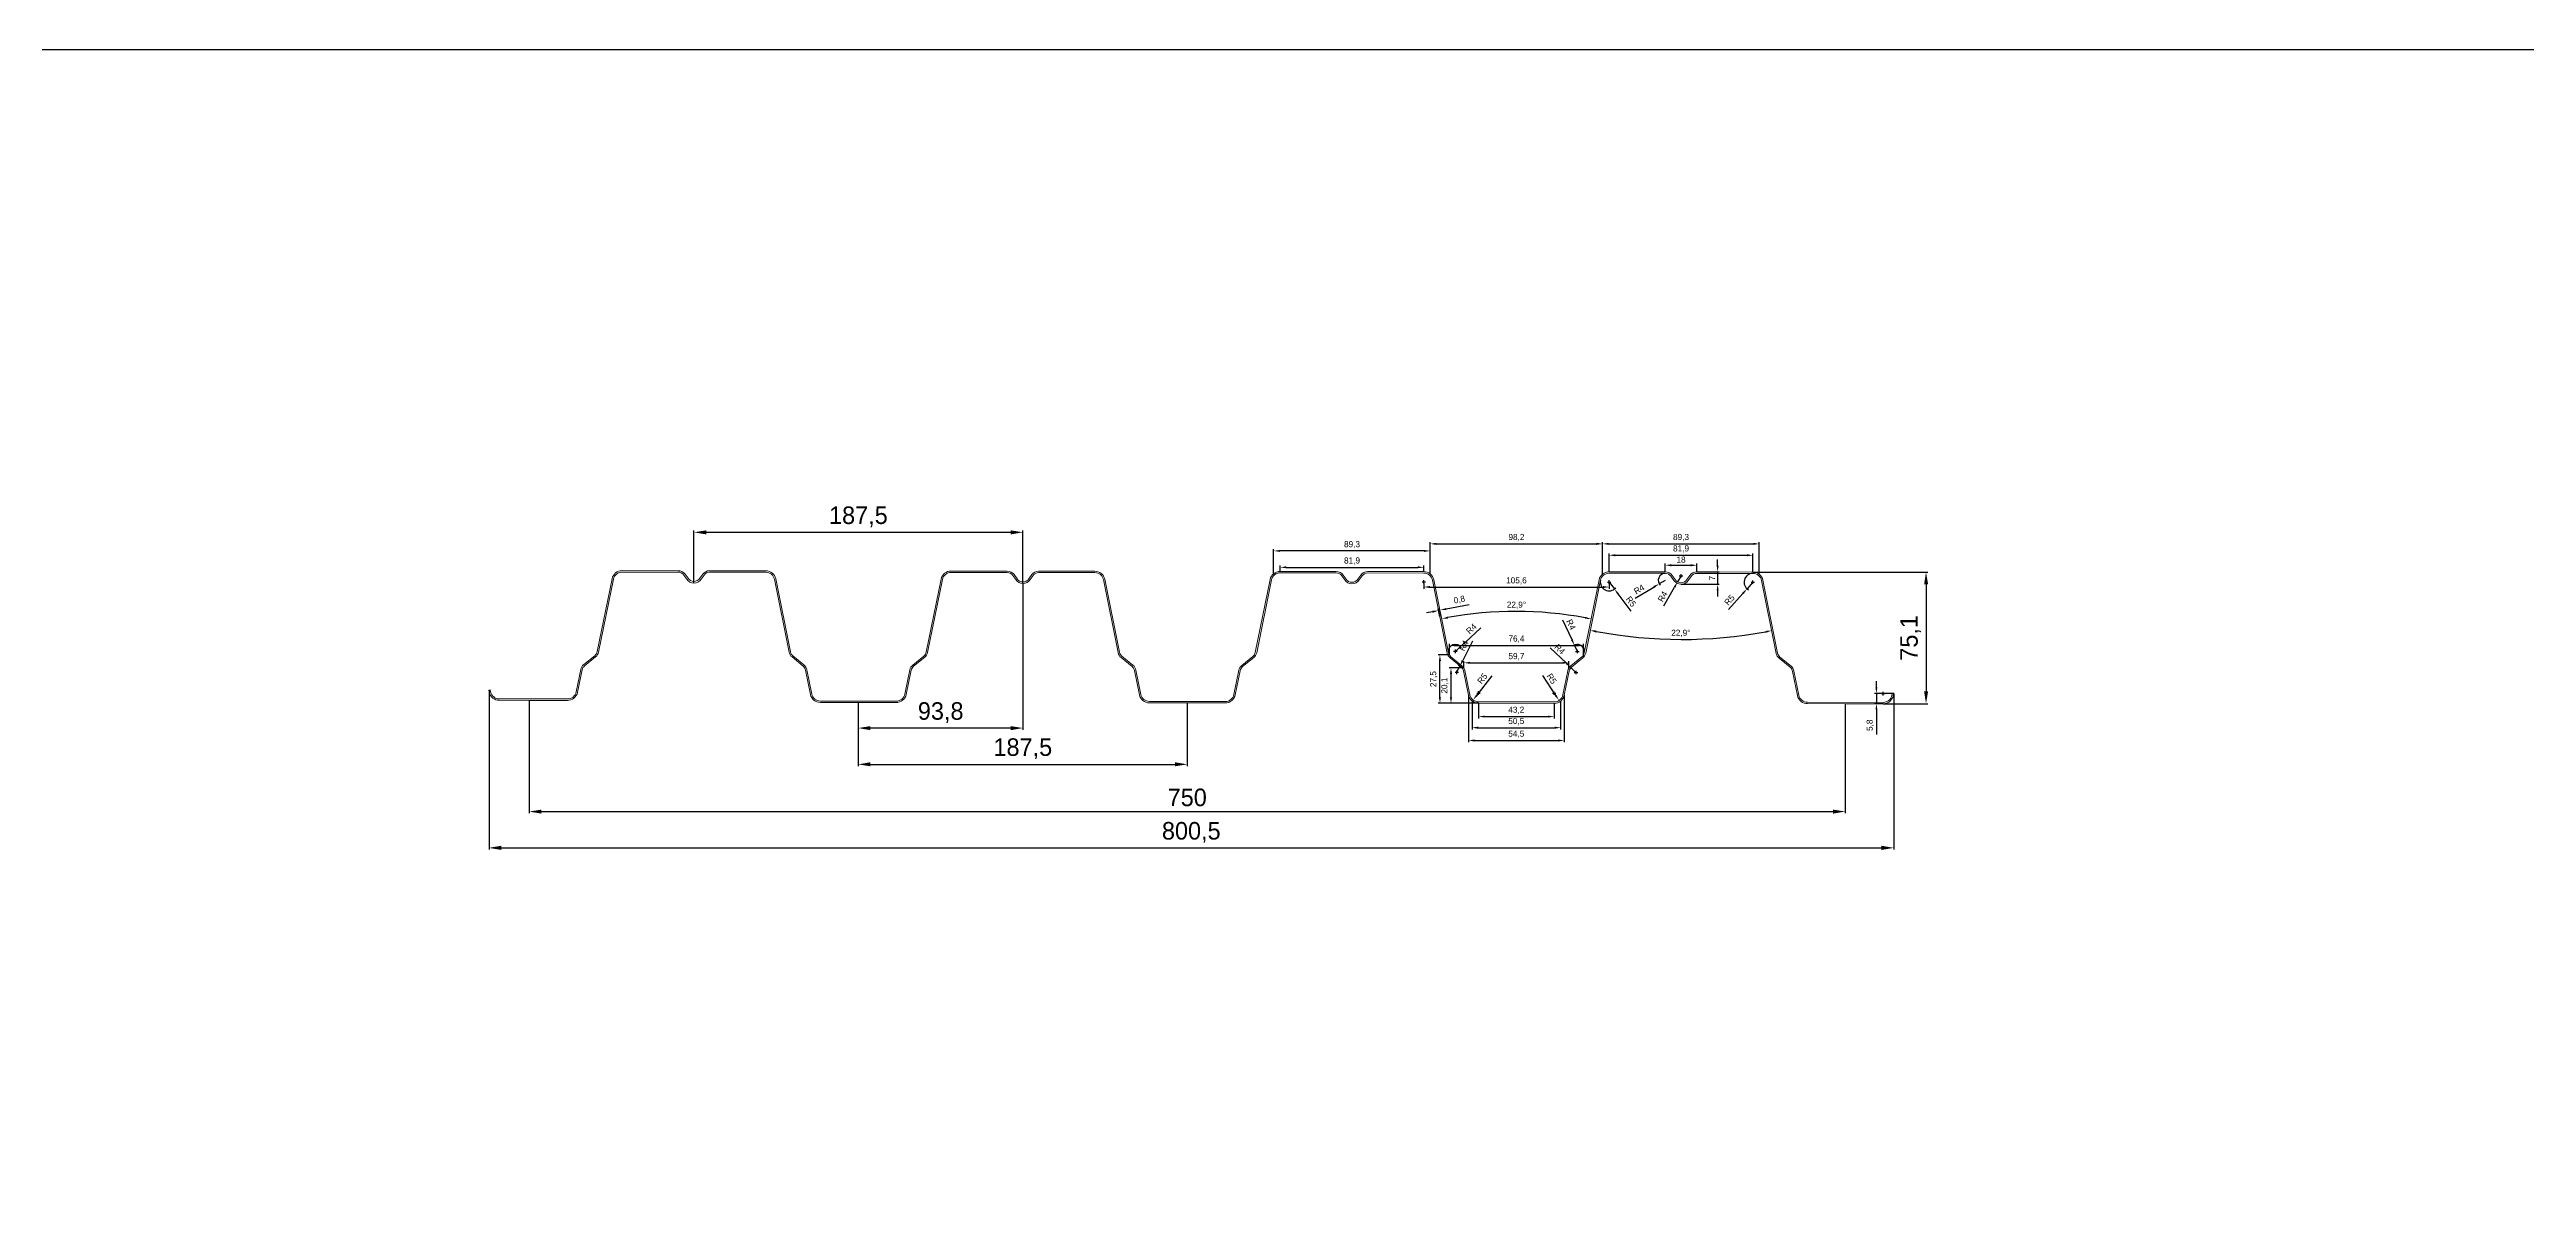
# Model space of a CAD drawing. Header units: millimetres. Extents: x -3689 to 2833879, y -661599 to -635850.
# Drawn here: x 2687308 to 2688720, y -656304 to -655648 of the extents above; entities that cross this region are included whole.
import ezdxf

# ---------------------------------------------------------------- set-up
doc = ezdxf.new("R2010")
doc.units = ezdxf.units.MM
doc.header["$PDMODE"] = 35
doc.layers.get('Defpoints').update_dxf_attribs({"color": 4})
doc.dimstyles.new('10', dxfattribs={"dimtxt": 10, "dimasz": 7, "dimexe": 1, "dimexo": 0, "dimgap": 3, "dimtad": 1, "dimtoh": 1, "dimdec": 1, "dimtxsty": 'Standard', "dimcen": 1, "dimclrd": 256, "dimclre": 256, "dimclrt": 256, "dimadec": 1, "dimazin": 2, "dimtp": 0.1, "dimtm": 0.1, "dimtfac": 0.71, "dimtdec": 1, "dimtmove": 0, "dimatfit": 3, "dimfxl": 1, "dimtolj": 1, "dimlwd": -1, "dimlwe": -1, "dimarcsym": 1})
doc.dimstyles.new('AM_GOST', dxfattribs={"dimtxt": 3.5, "dimasz": 3.5, "dimexe": 1, "dimexo": 0, "dimgap": 1.5, "dimtad": 1, "dimdec": 1, "dimtxsty": 'Standard', "dimcen": 0, "dimclrd": 256, "dimclre": 256, "dimclrt": 256, "dimadec": 1, "dimazin": 2, "dimtp": 0.1, "dimtm": 0.1, "dimtfac": 0.71, "dimtdec": 1, "dimtmove": 0, "dimatfit": 3, "dimfxl": 1, "dimtolj": 1, "dimlwd": -1, "dimlwe": -1, "dimarcsym": 1})
doc.dimstyles.new('AM_GOST$4', dxfattribs={"dimtxt": 3.5, "dimasz": 3.5, "dimexe": 1, "dimexo": 0, "dimgap": 1.5, "dimtad": 1, "dimdec": 1, "dimtxsty": 'Standard', "dimcen": 0, "dimclrd": 256, "dimclre": 256, "dimclrt": 256, "dimadec": 1, "dimazin": 2, "dimtp": 0.1, "dimtm": 0.1, "dimtfac": 0.71, "dimtdec": 1, "dimtmove": 0, "dimatfit": 3, "dimfxl": 1, "dimtolj": 1, "dimlwd": -1, "dimlwe": -1, "dimarcsym": 1})

# ---------------------------------------------------------------- blocks, each defined once
blk = doc.blocks.new('Профнастил Н75-750-0.8 ГОСТ 24045-94')
at = {"linetype": 'ByBlock', "lineweight": -2, "ltscale": 100}
blk.add_lwpolyline([(697.2, 75), (697.2, 75, -0.356846), (702.9, 70.4), (711.3, 28.8, 0.174576), (712.7, 26.5), (719, 21.4, -0.174576), (720.7, 18.6), (723.5, 4.8, 0.356846), (728.4, 0.8), (771.6, 0.8, 0.356846), (776.5, 4.8), (776.7, 6), (777.5, 5.8), (777.3, 4.6, -0.356846), (771.6, 0), (750, 0), (728.4, 0, -0.356846), (722.7, 4.6), (719.9, 18.4, 0.174576), (718.5, 20.7), (712.2, 25.9, -0.174576), (710.5, 28.6), (702.1, 70.2, 0.356846), (697.2, 74.2), (665.2, 74.2, 0.241708), (662, 72.5), (660.3, 70.2, -0.550283), (652.2, 70.2), (650.5, 72.5, 0.241708), (647.2, 74.2), (615.3, 74.2, 0.356846), (610.4, 70.2), (602, 28.6, -0.174576), (600.3, 25.9), (594, 20.7, 0.174576), (592.6, 18.4), (589.8, 4.6, -0.356846), (584.1, 0), (540.9, 0, -0.356846), (535.2, 4.6), (532.4, 18.4, 0.174576), (531, 20.7), (524.7, 25.9, -0.174576), (523, 28.6), (514.6, 70.2, 0.356846), (509.7, 74.2), (477.7, 74.2, 0.241708), (474.5, 72.5), (472.8, 70.2, -0.550283), (464.7, 70.2), (463, 72.5, 0.241708), (459.7, 74.2), (427.8, 74.2, 0.356846), (422.9, 70.2), (414.5, 28.6, -0.174576), (412.8, 25.9), (406.5, 20.7, 0.174576), (405.1, 18.4), (402.3, 4.6, -0.356846), (396.6, 0), (353.4, 0, -0.356846), (347.7, 4.6), (344.9, 18.4, 0.174576), (343.5, 20.7), (337.2, 25.9, -0.174576), (335.5, 28.6), (327.1, 70.2, 0.356846), (322.2, 74.2), (290.2, 74.2, 0.241708), (287, 72.5), (285.3, 70.2, -0.550283), (277.2, 70.2), (275.5, 72.5, 0.241708), (272.2, 74.2), (240.3, 74.2, 0.356846), (235.4, 70.2), (227, 28.6, -0.174576), (225.3, 25.9), (219, 20.7, 0.174576), (217.6, 18.4), (214.8, 4.6, -0.356846), (209.1, 0), (165.9, 0, -0.356846), (160.2, 4.6), (157.4, 18.4, 0.174576), (156, 20.7), (149.7, 25.9, -0.174576), (148, 28.6), (139.6, 70.2, 0.356846), (134.7, 74.2), (102.7, 74.2, 0.241708), (99.5, 72.5), (97.8, 70.2, -0.550283), (89.7, 70.2), (88, 72.5, 0.241708), (84.7, 74.2), (52.8, 74.2, 0.356846), (47.9, 70.2), (39.5, 28.6, -0.174576), (37.8, 25.9), (31.5, 20.7, 0.174576), (30.1, 18.4), (27.5, 5.6, -0.356846), (21.8, 1), (0, 1), (-17.1, 1, -0.356846), (-22.8, 5.6), (-23, 6.8), (-22.2, 7), (-22, 5.8, 0.356846), (-17.1, 1.8), (21.8, 1.8, 0.356846), (26.7, 5.8), (29.3, 18.6, -0.174576), (31, 21.4), (37.3, 26.5, 0.174576), (38.7, 28.8), (47.1, 70.4, -0.356846), (52.8, 75), (84.7, 75, -0.243056), (88.7, 73), (90.4, 70.7, 0.55113), (97.1, 70.7), (98.8, 73, -0.243056), (102.7, 75), (134.7, 75, -0.356846), (140.4, 70.4), (148.8, 28.8, 0.174576), (150.2, 26.5), (156.5, 21.4, -0.174576), (158.2, 18.6), (161, 4.8, 0.356846), (165.9, 0.8), (209.1, 0.8, 0.356846), (214, 4.8), (216.8, 18.6, -0.174576), (218.5, 21.4), (224.8, 26.5, 0.174576), (226.2, 28.8), (234.6, 70.4, -0.356846), (240.3, 75), (240.3, 75), (272.2, 75, -0.243056), (276.2, 73), (277.9, 70.7, 0.55113), (284.6, 70.7), (286.3, 73, -0.243056), (290.2, 75), (322.2, 75, -0.356846), (327.9, 70.4), (336.3, 28.8, 0.174576), (337.7, 26.5), (344, 21.4, -0.174576), (345.7, 18.6), (348.5, 4.8, 0.356846), (353.4, 0.8), (396.6, 0.8, 0.356846), (401.5, 4.8), (404.3, 18.6, -0.174576), (406, 21.4), (412.3, 26.5, 0.174576), (413.7, 28.8), (422.1, 70.4, -0.356846), (427.8, 75), (427.8, 75), (459.7, 75, -0.243056), (463.7, 73), (465.4, 70.7, 0.55113), (472.1, 70.7), (473.8, 73, -0.243056), (477.7, 75), (509.7, 75, -0.356846), (515.4, 70.4), (523.8, 28.8, 0.174576), (525.2, 26.5), (531.5, 21.4, -0.174576), (533.2, 18.6), (536, 4.8, 0.356846), (540.9, 0.8), (584.1, 0.8, 0.356846), (589, 4.8), (591.8, 18.6, -0.174576), (593.5, 21.4), (599.8, 26.5, 0.174576), (601.2, 28.8), (609.6, 70.4, -0.356846), (615.3, 75), (615.3, 75), (647.2, 75, -0.243056), (651.2, 73), (652.9, 70.7, 0.55113), (659.6, 70.7), (661.3, 73, -0.243056), (665.2, 75)], format="xyb", close=True, dxfattribs=at)
blk = doc.blocks.new('*D520')
at = {"linetype": 'ByBlock', "transparency": 16777216}
for p, q in [((2688278.9, -655946.2), (2688378.5, -655946.2)), ((2688377.5, -655953.2), (2688377.5, -656014.2)), ((2688353.1, -656021.2), (2688378.5, -656021.2))]:
    blk.add_line(p, q, dxfattribs=at)
at = {"transparency": 16777216}
for points in [[(2688376.4, -655953.2), (2688378.7, -655953.2), (2688377.5, -655946.2)], [(2688376.4, -656014.2), (2688378.7, -656014.2), (2688377.5, -656021.2)]]:
    blk.add_solid(points, dxfattribs=at)
at = {"layer": 'Defpoints', "color": 0, "transparency": 16777216}
for p in [(2688278.9, -655946.2), (2688353.1, -656021.2), (2688377.5, -656021.2)]:
    blk.add_point(p, dxfattribs=at)
at = {"transparency": 16777216, "insert": (2688368.7, -655983.7), "char_height": 10, "attachment_point": 5, "rotation": 90}
blk.add_mtext('\\A1;75,1', dxfattribs=at)
blk = doc.blocks.new('*D488')
at = {"linetype": 'ByBlock', "transparency": 16777216}
for p, q in [((2688091.3, -655952.7), (2688091.3, -655955.7)), ((2688196.9, -655952.9), (2688196.9, -655955.7)), ((2688094.8, -655954.7), (2688193.4, -655954.7))]:
    blk.add_line(p, q, dxfattribs=at)
at = {"transparency": 16777216}
for points in [[(2688094.8, -655954.1), (2688094.8, -655955.3), (2688091.3, -655954.7)], [(2688193.4, -655954.1), (2688193.4, -655955.3), (2688196.9, -655954.7)]]:
    blk.add_solid(points, dxfattribs=at)
at = {"layer": 'Defpoints', "color": 0, "transparency": 16777216}
for p in [(2688091.3, -655952.7), (2688196.9, -655952.9), (2688196.9, -655954.7)]:
    blk.add_point(p, dxfattribs=at)
at = {"transparency": 16777216, "insert": (2688144.1, -655951.2), "char_height": 3.5, "attachment_point": 5}
blk.add_mtext('\\A1;105,6', dxfattribs=at)
blk = doc.blocks.new('*D489')
at = {"linetype": 'ByBlock', "transparency": 16777216}
for p, q in [((2688095, -655947.2), (2688095, -655929.1)), ((2688098.5, -655930.1), (2688189.7, -655930.1)), ((2688193.2, -655947.4), (2688193.2, -655929.1))]:
    blk.add_line(p, q, dxfattribs=at)
at = {"transparency": 16777216}
for points in [[(2688098.5, -655929.5), (2688098.5, -655930.7), (2688095, -655930.1)], [(2688189.7, -655929.5), (2688189.7, -655930.7), (2688193.2, -655930.1)]]:
    blk.add_solid(points, dxfattribs=at)
at = {"layer": 'Defpoints', "color": 0, "transparency": 16777216}
for p in [(2688193.2, -655930.1), (2688095, -655947.2), (2688193.2, -655947.4)]:
    blk.add_point(p, dxfattribs=at)
at = {"transparency": 16777216, "insert": (2688144.1, -655926.5), "char_height": 3.5, "attachment_point": 5}
blk.add_mtext('\\A1;98,2', dxfattribs=at)
blk = doc.blocks.new('*D490')
at = {"linetype": 'ByBlock', "transparency": 16777216}
for p, q in [((2688005.7, -655947.1), (2688005.7, -655933.1)), ((2688091.5, -655934.1), (2688009.2, -655934.1)), ((2688095, -655947.2), (2688095, -655933.1))]:
    blk.add_line(p, q, dxfattribs=at)
at = {"transparency": 16777216}
for points in [[(2688009.2, -655933.6), (2688009.2, -655934.7), (2688005.7, -655934.1)], [(2688091.5, -655933.6), (2688091.5, -655934.7), (2688095, -655934.1)]]:
    blk.add_solid(points, dxfattribs=at)
at = {"layer": 'Defpoints', "color": 0, "transparency": 16777216}
for p in [(2688005.7, -655934.1), (2688005.7, -655947.1), (2688095, -655947.2)]:
    blk.add_point(p, dxfattribs=at)
at = {"transparency": 16777216, "insert": (2688050.4, -655930.6), "char_height": 3.5, "attachment_point": 5}
blk.add_mtext('\\A1;89,3', dxfattribs=at)
blk = doc.blocks.new('*D491')
at = {"linetype": 'ByBlock', "transparency": 16777216}
for p, q in [((2688009.4, -655945.8), (2688009.4, -655942.5)), ((2688012.9, -655943.5), (2688087.9, -655943.5)), ((2688091.4, -655945.9), (2688091.4, -655942.5))]:
    blk.add_line(p, q, dxfattribs=at)
at = {"transparency": 16777216}
for points in [[(2688012.9, -655942.9), (2688012.9, -655944), (2688009.4, -655943.5)], [(2688087.9, -655942.9), (2688087.9, -655944), (2688091.4, -655943.5)]]:
    blk.add_solid(points, dxfattribs=at)
at = {"layer": 'Defpoints', "color": 0, "transparency": 16777216}
for p in [(2688009.4, -655945.8), (2688091.4, -655943.5), (2688091.4, -655945.9)]:
    blk.add_point(p, dxfattribs=at)
at = {"transparency": 16777216, "insert": (2688050.4, -655939.9), "char_height": 3.5, "attachment_point": 5}
blk.add_mtext('\\A1;81,9', dxfattribs=at)
blk = doc.blocks.new('*D492')
at = {"linetype": 'ByBlock', "transparency": 16777216}
for p, q in [((2688105.9, -655993.4), (2688105.9, -655987)), ((2688109.4, -655988), (2688178.8, -655988)), ((2688182.3, -655993.5), (2688182.3, -655987))]:
    blk.add_line(p, q, dxfattribs=at)
at = {"transparency": 16777216}
for points in [[(2688109.4, -655987.4), (2688109.4, -655988.6), (2688105.9, -655988)], [(2688178.8, -655987.4), (2688178.8, -655988.6), (2688182.3, -655988)]]:
    blk.add_solid(points, dxfattribs=at)
at = {"layer": 'Defpoints', "color": 0, "transparency": 16777216}
for p in [(2688105.9, -655993.4), (2688182.3, -655988), (2688182.3, -655993.5)]:
    blk.add_point(p, dxfattribs=at)
at = {"transparency": 16777216, "insert": (2688144.1, -655984.4), "char_height": 3.5, "attachment_point": 5}
blk.add_mtext('\\A1;76,4', dxfattribs=at)
blk = doc.blocks.new('*D493')
at = {"linetype": 'ByBlock', "transparency": 16777216}
for p, q in [((2688114.2, -656000.8), (2688114.2, -655996.9)), ((2688117.7, -655997.9), (2688170.4, -655997.9)), ((2688173.9, -656000.9), (2688173.9, -655996.9))]:
    blk.add_line(p, q, dxfattribs=at)
at = {"transparency": 16777216}
for points in [[(2688117.7, -655997.3), (2688117.7, -655998.5), (2688114.2, -655997.9)], [(2688170.4, -655997.3), (2688170.4, -655998.5), (2688173.9, -655997.9)]]:
    blk.add_solid(points, dxfattribs=at)
at = {"layer": 'Defpoints', "color": 0, "transparency": 16777216}
for p in [(2688114.2, -656000.8), (2688173.9, -655997.9), (2688173.9, -656000.9)]:
    blk.add_point(p, dxfattribs=at)
at = {"transparency": 16777216, "insert": (2688144.1, -655994.4), "char_height": 3.5, "attachment_point": 5}
blk.add_mtext('\\A1;59,7', dxfattribs=at)
blk = doc.blocks.new('*D494')
at = {"linetype": 'ByBlock', "transparency": 16777216}
for p, q in [((2688114.2, -656000.8), (2688105.8, -656000.8)), ((2688106.8, -656004.3), (2688106.8, -656017.5)), ((2688122.5, -656021), (2688105.8, -656021))]:
    blk.add_line(p, q, dxfattribs=at)
at = {"transparency": 16777216}
for points in [[(2688106.2, -656004.3), (2688107.4, -656004.3), (2688106.8, -656000.8)], [(2688106.2, -656017.5), (2688107.4, -656017.5), (2688106.8, -656021)]]:
    blk.add_solid(points, dxfattribs=at)
at = {"layer": 'Defpoints', "color": 0, "transparency": 16777216}
for p in [(2688114.2, -656000.8), (2688106.8, -656021), (2688122.5, -656021)]:
    blk.add_point(p, dxfattribs=at)
at = {"transparency": 16777216, "insert": (2688103.3, -656010.9), "char_height": 3.5, "attachment_point": 5, "rotation": 90}
blk.add_mtext('\\A1;20,1', dxfattribs=at)
blk = doc.blocks.new('*D495')
at = {"linetype": 'ByBlock', "transparency": 16777216}
for p, q in [((2688105.9, -655993.4), (2688099.5, -655993.4)), ((2688100.5, -656017.5), (2688100.5, -655996.9)), ((2688122.5, -656021), (2688099.5, -656021))]:
    blk.add_line(p, q, dxfattribs=at)
at = {"transparency": 16777216}
for points in [[(2688099.9, -655996.9), (2688101.1, -655996.9), (2688100.5, -655993.4)], [(2688099.9, -656017.5), (2688101.1, -656017.5), (2688100.5, -656021)]]:
    blk.add_solid(points, dxfattribs=at)
at = {"layer": 'Defpoints', "color": 0, "transparency": 16777216}
for p in [(2688100.5, -655993.4), (2688105.9, -655993.4), (2688122.5, -656021)]:
    blk.add_point(p, dxfattribs=at)
at = {"transparency": 16777216, "insert": (2688097, -656007.2), "char_height": 3.5, "attachment_point": 5, "rotation": 90}
blk.add_mtext('\\A1;27,5', dxfattribs=at)
blk = doc.blocks.new('*D496')
at = {"linetype": 'ByBlock', "transparency": 16777216}
for p, q in [((2688122.5, -656021), (2688122.5, -656029.6)), ((2688165.6, -656021), (2688165.6, -656029.6)), ((2688126, -656028.6), (2688162.1, -656028.6))]:
    blk.add_line(p, q, dxfattribs=at)
at = {"transparency": 16777216}
for points in [[(2688126, -656028), (2688126, -656029.1), (2688122.5, -656028.6)], [(2688162.1, -656028), (2688162.1, -656029.1), (2688165.6, -656028.6)]]:
    blk.add_solid(points, dxfattribs=at)
at = {"layer": 'Defpoints', "color": 0, "transparency": 16777216}
for p in [(2688122.5, -656021), (2688165.6, -656021), (2688165.6, -656028.6)]:
    blk.add_point(p, dxfattribs=at)
at = {"transparency": 16777216, "insert": (2688144, -656025), "char_height": 3.5, "attachment_point": 5}
blk.add_mtext('\\A1;43,2', dxfattribs=at)
blk = doc.blocks.new('*D497')
at = {"linetype": 'ByBlock', "transparency": 16777216}
for p, q in [((2688118.8, -656019.6), (2688118.8, -656035.9)), ((2688169.3, -656019.7), (2688169.3, -656035.9)), ((2688122.3, -656034.9), (2688165.8, -656034.9))]:
    blk.add_line(p, q, dxfattribs=at)
at = {"transparency": 16777216}
for points in [[(2688122.3, -656034.3), (2688122.3, -656035.5), (2688118.8, -656034.9)], [(2688165.8, -656034.3), (2688165.8, -656035.5), (2688169.3, -656034.9)]]:
    blk.add_solid(points, dxfattribs=at)
at = {"layer": 'Defpoints', "color": 0, "transparency": 16777216}
for p in [(2688118.8, -656019.6), (2688169.3, -656019.7), (2688169.3, -656034.9)]:
    blk.add_point(p, dxfattribs=at)
at = {"transparency": 16777216, "insert": (2688144, -656031.4), "char_height": 3.5, "attachment_point": 5}
blk.add_mtext('\\A1;50,5', dxfattribs=at)
blk = doc.blocks.new('*D498')
at = {"linetype": 'ByBlock', "transparency": 16777216}
for p, q in [((2688116.8, -656016.3), (2688116.8, -656043.2)), ((2688171.3, -656016.4), (2688171.3, -656043.2)), ((2688120.3, -656042.2), (2688167.8, -656042.2))]:
    blk.add_line(p, q, dxfattribs=at)
at = {"transparency": 16777216}
for points in [[(2688120.3, -656041.6), (2688120.3, -656042.8), (2688116.8, -656042.2)], [(2688167.8, -656041.6), (2688167.8, -656042.8), (2688171.3, -656042.2)]]:
    blk.add_solid(points, dxfattribs=at)
at = {"layer": 'Defpoints', "color": 0, "transparency": 16777216}
for p in [(2688116.8, -656016.3), (2688171.3, -656016.4), (2688171.3, -656042.2)]:
    blk.add_point(p, dxfattribs=at)
at = {"transparency": 16777216, "insert": (2688144, -656038.6), "char_height": 3.5, "attachment_point": 5}
blk.add_mtext('\\A1;54,5', dxfattribs=at)
blk = doc.blocks.new('*D499')
at = {"linetype": 'ByBlock', "transparency": 16777216}
blk.add_line((2688159, -656005.1), (2688166.4, -656016.5), dxfattribs=at)
at = {"transparency": 16777216}
blk.add_solid([(2688166.9, -656016.2), (2688166, -656016.8), (2688168.4, -656019.4)], dxfattribs=at)
at = {"layer": 'Defpoints', "color": 0, "transparency": 16777216}
for p in [(2688165.6, -656015.2), (2688168.4, -656019.4)]:
    blk.add_point(p, dxfattribs=at)
at = {"transparency": 16777216, "insert": (2688164.2, -656007), "char_height": 3.5, "attachment_point": 5, "rotation": 303.0979}
blk.add_mtext('\\A1;R5', dxfattribs=at)
blk = doc.blocks.new('*D500')
at = {"linetype": 'ByBlock', "transparency": 16777216}
blk.add_line((2688130, -656005.4), (2688121.5, -656016.3), dxfattribs=at)
at = {"transparency": 16777216}
blk.add_solid([(2688121.1, -656016), (2688122, -656016.7), (2688119.4, -656019.1)], dxfattribs=at)
at = {"layer": 'Defpoints', "color": 0, "transparency": 16777216}
for p in [(2688119.4, -656019.1), (2688122.5, -656015.2)]:
    blk.add_point(p, dxfattribs=at)
at = {"transparency": 16777216, "insert": (2688124.7, -656006.9), "char_height": 3.5, "attachment_point": 5, "rotation": 52.2194}
blk.add_mtext('\\A1;R5', dxfattribs=at)
blk = doc.blocks.new('*D501')
at = {"linetype": 'ByBlock', "transparency": 16777216}
for p, q in [((2688123.9, -655977.9), (2688114.8, -655986.3)), ((2688109.3, -655991.4), (2688112.3, -655988.6))]:
    blk.add_line(p, q, dxfattribs=at)
blk.add_arc((2688109.3, -655991.4), 4, 28.4708, 191.3748, dxfattribs=at)
at = {"transparency": 16777216}
blk.add_solid([(2688114.4, -655985.8), (2688115.2, -655986.7), (2688112.3, -655988.6)], dxfattribs=at)
at = {"layer": 'Defpoints', "color": 0, "transparency": 16777216}
for p in [(2688109.3, -655991.4), (2688112.3, -655988.6)]:
    blk.add_point(p, dxfattribs=at)
at = {"transparency": 16777216, "insert": (2688118.4, -655978.5), "char_height": 3.5, "attachment_point": 5, "rotation": 42.7948}
blk.add_mtext('\\A1;R4', dxfattribs=at)
blk = doc.blocks.new('*D502')
at = {"linetype": 'ByBlock', "transparency": 16777216}
for p, q in [((2688119, -655985.6), (2688113.5, -655996.6)), ((2688110.1, -656003.3), (2688111.9, -655999.7))]:
    blk.add_line(p, q, dxfattribs=at)
blk.add_arc((2688110.1, -656003.3), 4, 50.9855, 77.649, dxfattribs=at)
at = {"transparency": 16777216}
blk.add_solid([(2688112.9, -655996.3), (2688114, -655996.9), (2688111.9, -655999.7)], dxfattribs=at)
at = {"layer": 'Defpoints', "color": 0, "transparency": 16777216}
for p in [(2688110.1, -656003.3), (2688111.9, -655999.7)]:
    blk.add_point(p, dxfattribs=at)
at = {"transparency": 16777216, "insert": (2688114.1, -655988.1), "char_height": 3.5, "attachment_point": 5, "rotation": 63.325}
blk.add_mtext('\\A1;R4', dxfattribs=at)
blk = doc.blocks.new('*D503')
at = {"linetype": 'ByBlock', "transparency": 16777216}
for p, q in [((2688163.4, -655989.4), (2688172.6, -655998.2)), ((2688178, -656003.4), (2688175.1, -656000.6))]:
    blk.add_line(p, q, dxfattribs=at)
at = {"transparency": 16777216}
blk.add_solid([(2688173, -655997.8), (2688172.2, -655998.6), (2688175.1, -656000.6)], dxfattribs=at)
at = {"layer": 'Defpoints', "color": 0, "transparency": 16777216}
for p in [(2688175.1, -656000.6), (2688178, -656003.4)]:
    blk.add_point(p, dxfattribs=at)
at = {"transparency": 16777216, "insert": (2688168.8, -655990.1), "char_height": 3.5, "attachment_point": 5, "rotation": 316.2762}
blk.add_mtext('\\A1;R4', dxfattribs=at)
blk = doc.blocks.new('*D504')
at = {"linetype": 'ByBlock', "transparency": 16777216}
for p, q in [((2688170.3, -655973.5), (2688175.6, -655984.7)), ((2688178.8, -655991.4), (2688177.1, -655987.8))]:
    blk.add_line(p, q, dxfattribs=at)
blk.add_arc((2688178.8, -655991.4), 4, 348.4849, 129.7256, dxfattribs=at)
at = {"transparency": 16777216}
blk.add_solid([(2688176.2, -655984.4), (2688175.1, -655984.9), (2688177.1, -655987.8)], dxfattribs=at)
at = {"layer": 'Defpoints', "color": 0, "transparency": 16777216}
for p in [(2688177.1, -655987.8), (2688178.8, -655991.4)]:
    blk.add_point(p, dxfattribs=at)
at = {"transparency": 16777216, "insert": (2688175.2, -655976.1), "char_height": 3.5, "attachment_point": 5, "rotation": 295.4017}
blk.add_mtext('\\A1;R4', dxfattribs=at)
blk = doc.blocks.new('*D505')
at = {"linetype": 'ByBlock', "transparency": 16777216}
for p, q in [((2688193.2, -655947.4), (2688193.2, -655929.1)), ((2688196.7, -655930.1), (2688279, -655930.1)), ((2688282.5, -655947.5), (2688282.5, -655929.1))]:
    blk.add_line(p, q, dxfattribs=at)
at = {"transparency": 16777216}
for points in [[(2688196.7, -655929.5), (2688196.7, -655930.7), (2688193.2, -655930.1)], [(2688279, -655929.5), (2688279, -655930.7), (2688282.5, -655930.1)]]:
    blk.add_solid(points, dxfattribs=at)
at = {"layer": 'Defpoints', "color": 0, "transparency": 16777216}
for p in [(2688282.5, -655930.1), (2688193.2, -655947.4), (2688282.5, -655947.5)]:
    blk.add_point(p, dxfattribs=at)
at = {"transparency": 16777216, "insert": (2688237.9, -655926.5), "char_height": 3.5, "attachment_point": 5}
blk.add_mtext('\\A1;89,3', dxfattribs=at)
blk = doc.blocks.new('*D506')
at = {"linetype": 'ByBlock', "transparency": 16777216}
for p, q in [((2688196.9, -655946.1), (2688196.9, -655935.6)), ((2688200.4, -655936.6), (2688275.4, -655936.6)), ((2688278.9, -655946.2), (2688278.9, -655935.6))]:
    blk.add_line(p, q, dxfattribs=at)
at = {"transparency": 16777216}
for points in [[(2688200.4, -655936), (2688200.4, -655937.2), (2688196.9, -655936.6)], [(2688275.4, -655936), (2688275.4, -655937.2), (2688278.9, -655936.6)]]:
    blk.add_solid(points, dxfattribs=at)
at = {"layer": 'Defpoints', "color": 0, "transparency": 16777216}
for p in [(2688278.9, -655936.6), (2688196.9, -655946.1), (2688278.9, -655946.2)]:
    blk.add_point(p, dxfattribs=at)
at = {"transparency": 16777216, "insert": (2688237.9, -655933), "char_height": 3.5, "attachment_point": 5}
blk.add_mtext('\\A1;81,9', dxfattribs=at)
blk = doc.blocks.new('*D507')
at = {"linetype": 'ByBlock', "transparency": 16777216}
for p, q in [((2688258.7, -655942.6), (2688258.7, -655939.1)), ((2688237.9, -655953.1), (2688259.7, -655953.1)), ((2688246.9, -655946.1), (2688259.7, -655946.1)), ((2688258.7, -655946.1), (2688258.7, -655953.1)), ((2688258.7, -655956.6), (2688258.7, -655960.1))]:
    blk.add_line(p, q, dxfattribs=at)
at = {"transparency": 16777216}
for points in [[(2688258.2, -655942.6), (2688259.3, -655942.6), (2688258.7, -655946.1)], [(2688258.2, -655956.6), (2688259.3, -655956.6), (2688258.7, -655953.1)]]:
    blk.add_solid(points, dxfattribs=at)
at = {"layer": 'Defpoints', "color": 0, "transparency": 16777216}
for p in [(2688237.9, -655953.1), (2688246.9, -655946.1), (2688258.7, -655953.1)]:
    blk.add_point(p, dxfattribs=at)
at = {"transparency": 16777216, "insert": (2688255.5, -655949.6), "char_height": 3.5, "attachment_point": 5, "rotation": 90}
blk.add_mtext('\\A1;7', dxfattribs=at)
blk = doc.blocks.new('*D508')
at = {"linetype": 'ByBlock', "transparency": 16777216}
for p, q in [((2688228.9, -655946.1), (2688228.9, -655941.3)), ((2688232.4, -655942.3), (2688243.4, -655942.3)), ((2688246.9, -655946.1), (2688246.9, -655941.3))]:
    blk.add_line(p, q, dxfattribs=at)
at = {"transparency": 16777216}
for points in [[(2688232.4, -655941.7), (2688232.4, -655942.9), (2688228.9, -655942.3)], [(2688243.4, -655941.7), (2688243.4, -655942.9), (2688246.9, -655942.3)]]:
    blk.add_solid(points, dxfattribs=at)
at = {"layer": 'Defpoints', "color": 0, "transparency": 16777216}
for p in [(2688228.9, -655946.1), (2688246.9, -655942.3), (2688246.9, -655946.1)]:
    blk.add_point(p, dxfattribs=at)
at = {"transparency": 16777216, "insert": (2688237.9, -655939.1), "char_height": 3.5, "attachment_point": 5}
blk.add_mtext('\\A1;18', dxfattribs=at)
blk = doc.blocks.new('*D509')
at = {"linetype": 'ByBlock', "transparency": 16777216}
for p, q in [((2688228.9, -655950.9), (2688225.4, -655952.9)), ((2688211.8, -655961), (2688222.4, -655954.7))]:
    blk.add_line(p, q, dxfattribs=at)
blk.add_arc((2688228.9, -655950.9), 4, 89.9299, 225.0531, dxfattribs=at)
at = {"transparency": 16777216}
blk.add_solid([(2688222.1, -655954.2), (2688222.7, -655955.2), (2688225.4, -655952.9)], dxfattribs=at)
at = {"layer": 'Defpoints', "color": 0, "transparency": 16777216}
for p in [(2688225.4, -655952.9), (2688228.9, -655950.9)]:
    blk.add_point(p, dxfattribs=at)
at = {"transparency": 16777216, "insert": (2688214, -655956), "char_height": 3.5, "attachment_point": 5, "rotation": 30.7292}
blk.add_mtext('\\A1;R4', dxfattribs=at)
blk = doc.blocks.new('*D510')
at = {"linetype": 'ByBlock', "transparency": 16777216}
for p, q in [((2688237.9, -655948.3), (2688235.9, -655951.8)), ((2688228.1, -655965.5), (2688234.2, -655954.8))]:
    blk.add_line(p, q, dxfattribs=at)
at = {"transparency": 16777216}
blk.add_solid([(2688233.7, -655954.5), (2688234.7, -655955.1), (2688235.9, -655951.8)], dxfattribs=at)
at = {"layer": 'Defpoints', "color": 0, "transparency": 16777216}
for p in [(2688235.9, -655951.8), (2688237.9, -655948.3)]:
    blk.add_point(p, dxfattribs=at)
at = {"transparency": 16777216, "insert": (2688227.4, -655960.1), "char_height": 3.5, "attachment_point": 5, "rotation": 60.3626}
blk.add_mtext('\\A1;R4', dxfattribs=at)
blk = doc.blocks.new('*D486')
at = {"linetype": 'ByBlock', "transparency": 16777216}
for p, q in [((2688196.9, -655951.9), (2688199.9, -655955.8)), ((2688209.5, -655968.5), (2688202, -655958.6))]:
    blk.add_line(p, q, dxfattribs=at)
blk.add_arc((2688196.9, -655951.9), 5, 168.4849, 318.6111, dxfattribs=at)
at = {"transparency": 16777216}
blk.add_solid([(2688202.5, -655958.3), (2688201.6, -655959), (2688199.9, -655955.8)], dxfattribs=at)
at = {"layer": 'Defpoints', "color": 0, "transparency": 16777216}
for p in [(2688196.9, -655951.9), (2688199.9, -655955.8)]:
    blk.add_point(p, dxfattribs=at)
at = {"transparency": 16777216, "insert": (2688209.4, -655963), "char_height": 3.5, "attachment_point": 5, "rotation": 307.152}
blk.add_mtext('\\A1;R5', dxfattribs=at)
blk = doc.blocks.new('*D487')
at = {"linetype": 'ByBlock', "transparency": 16777216}
for p, q in [((2688278.8, -655952), (2688275.5, -655955.7)), ((2688265, -655967.5), (2688273.2, -655958.3))]:
    blk.add_line(p, q, dxfattribs=at)
blk.add_arc((2688278.8, -655952), 5, 89.9299, 239.7654, dxfattribs=at)
at = {"transparency": 16777216}
blk.add_solid([(2688272.8, -655957.9), (2688273.6, -655958.7), (2688275.5, -655955.7)], dxfattribs=at)
at = {"layer": 'Defpoints', "color": 0, "transparency": 16777216}
for p in [(2688278.8, -655952), (2688275.5, -655955.7)]:
    blk.add_point(p, dxfattribs=at)
at = {"transparency": 16777216, "insert": (2688265.5, -655962.1), "char_height": 3.5, "attachment_point": 5, "rotation": 48.3062}
blk.add_mtext('\\A1;R5', dxfattribs=at)
blk = doc.blocks.new('*D511')
at = {"linetype": 'ByBlock', "transparency": 16777216}
for p, q in [((2687558.6, -656013.4), (2687558.6, -656104.4)), ((2688359.1, -656015.4), (2688359.1, -656104.4)), ((2687565.6, -656103.4), (2688352.1, -656103.4))]:
    blk.add_line(p, q, dxfattribs=at)
at = {"transparency": 16777216}
for points in [[(2687565.6, -656102.2), (2687565.6, -656104.6), (2687558.6, -656103.4)], [(2688352.1, -656102.2), (2688352.1, -656104.6), (2688359.1, -656103.4)]]:
    blk.add_solid(points, dxfattribs=at)
at = {"layer": 'Defpoints', "color": 0, "transparency": 16777216}
for p in [(2687558.6, -656013.4), (2688359.1, -656015.4), (2688359.1, -656103.4)]:
    blk.add_point(p, dxfattribs=at)
at = {"transparency": 16777216, "insert": (2687958.8, -656094.6), "char_height": 10, "attachment_point": 5}
blk.add_mtext('\\A1;800,5', dxfattribs=at)
blk = doc.blocks.new('*D512')
at = {"linetype": 'ByBlock', "transparency": 16777216}
for p, q in [((2687675.4, -655952.4), (2687675.4, -655922.5)), ((2687682.4, -655923.5), (2687855.9, -655923.5)), ((2687862.9, -655952.6), (2687862.9, -655922.5))]:
    blk.add_line(p, q, dxfattribs=at)
at = {"transparency": 16777216}
for points in [[(2687682.4, -655922.4), (2687682.4, -655924.7), (2687675.4, -655923.5)], [(2687855.9, -655922.4), (2687855.9, -655924.7), (2687862.9, -655923.5)]]:
    blk.add_solid(points, dxfattribs=at)
at = {"layer": 'Defpoints', "color": 0, "transparency": 16777216}
for p in [(2687862.9, -655923.5), (2687675.4, -655952.4), (2687862.9, -655952.6)]:
    blk.add_point(p, dxfattribs=at)
at = {"transparency": 16777216, "insert": (2687769.1, -655914.7), "char_height": 10, "attachment_point": 5}
blk.add_mtext('\\A1;187,5', dxfattribs=at)
blk = doc.blocks.new('*D513')
at = {"linetype": 'ByBlock', "transparency": 16777216}
for p, q in [((2687862.9, -655952.6), (2687862.9, -656036.1)), ((2687769, -656020.5), (2687769, -656036.1)), ((2687855.9, -656035.1), (2687776, -656035.1))]:
    blk.add_line(p, q, dxfattribs=at)
at = {"transparency": 16777216}
for points in [[(2687776, -656034), (2687776, -656036.3), (2687769, -656035.1)], [(2687855.9, -656034), (2687855.9, -656036.3), (2687862.9, -656035.1)]]:
    blk.add_solid(points, dxfattribs=at)
at = {"layer": 'Defpoints', "color": 0, "transparency": 16777216}
for p in [(2687862.9, -655952.6), (2687769, -656020.5), (2687769, -656035.1)]:
    blk.add_point(p, dxfattribs=at)
at = {"transparency": 16777216, "insert": (2687816, -656026.3), "char_height": 10, "attachment_point": 5}
blk.add_mtext('\\A1;93,8', dxfattribs=at)
blk = doc.blocks.new('*D514')
at = {"linetype": 'ByBlock', "transparency": 16777216}
for p, q in [((2687769, -656020.5), (2687769, -656056.8)), ((2687956.5, -656020.8), (2687956.5, -656056.8)), ((2687776, -656055.8), (2687949.5, -656055.8))]:
    blk.add_line(p, q, dxfattribs=at)
at = {"transparency": 16777216}
for points in [[(2687776, -656054.6), (2687776, -656056.9), (2687769, -656055.8)], [(2687949.5, -656054.6), (2687949.5, -656056.9), (2687956.5, -656055.8)]]:
    blk.add_solid(points, dxfattribs=at)
at = {"layer": 'Defpoints', "color": 0, "transparency": 16777216}
for p in [(2687769, -656020.5), (2687956.5, -656020.8), (2687956.5, -656055.8)]:
    blk.add_point(p, dxfattribs=at)
at = {"transparency": 16777216, "insert": (2687862.8, -656046.9), "char_height": 10, "attachment_point": 5}
blk.add_mtext('\\A1;187,5', dxfattribs=at)
blk = doc.blocks.new('*D515')
at = {"linetype": 'ByBlock', "transparency": 16777216}
for p, q in [((2687581.5, -656019.3), (2687581.5, -656083.7)), ((2688331.5, -656021.2), (2688331.5, -656083.7)), ((2687588.5, -656082.7), (2688324.5, -656082.7))]:
    blk.add_line(p, q, dxfattribs=at)
at = {"transparency": 16777216}
for points in [[(2687588.5, -656081.6), (2687588.5, -656083.9), (2687581.5, -656082.7)], [(2688324.5, -656081.6), (2688324.5, -656083.9), (2688331.5, -656082.7)]]:
    blk.add_solid(points, dxfattribs=at)
at = {"layer": 'Defpoints', "color": 0, "transparency": 16777216}
for p in [(2687581.5, -656019.3), (2688331.5, -656021.2), (2688331.5, -656082.7)]:
    blk.add_point(p, dxfattribs=at)
at = {"transparency": 16777216, "insert": (2687956.5, -656074.7), "char_height": 10, "attachment_point": 5}
blk.add_mtext('\\A1;750', dxfattribs=at)
blk = doc.blocks.new('*D516')
at = {"linetype": 'ByBlock', "transparency": 16777216}
blk.add_arc((2688238.2, -655724.3), 260.3, 259.2552, 280.6045, dxfattribs=at)
at = {"transparency": 16777216}
for points in [[(2688189.5, -655980.7), (2688189.7, -655979.5), (2688186.2, -655979.4)], [(2688286, -655979.7), (2688286.2, -655980.8), (2688289.5, -655979.6)]]:
    blk.add_solid(points, dxfattribs=at)
at = {"layer": 'Defpoints', "color": 0, "transparency": 16777216}
for p in [(2688192, -655950.9), (2688283.7, -655951), (2688183.5, -655992.4), (2688220.5, -655984.1), (2688292.1, -655992.5)]:
    blk.add_point(p, dxfattribs=at)
at = {"transparency": 16777216, "insert": (2688237.8, -655981.1), "char_height": 3.5, "attachment_point": 5, "rotation": 359.9299}
blk.add_mtext('\\A1;22,9°', dxfattribs=at)
blk = doc.blocks.new('*D517')
at = {"linetype": 'ByBlock', "transparency": 16777216}
blk.add_arc((2688143.8, -656183.3), 214.7, 79.419, 100.4407, dxfattribs=at)
at = {"transparency": 16777216}
for points in [[(2688105.1, -655972.7), (2688104.8, -655971.6), (2688101.5, -655972.8)], [(2688183.4, -655971.7), (2688183.2, -655972.8), (2688186.7, -655972.9)]]:
    blk.add_solid(points, dxfattribs=at)
at = {"layer": 'Defpoints', "color": 0, "transparency": 16777216}
for p in [(2688097, -655950.6), (2688191.2, -655950.7), (2688158.4, -655969.1), (2688105.4, -655992.2), (2688182.8, -655992.2)]:
    blk.add_point(p, dxfattribs=at)
at = {"transparency": 16777216, "insert": (2688144.1, -655965.1), "char_height": 3.5, "attachment_point": 5, "rotation": 359.9299}
blk.add_mtext('\\A1;22,9°', dxfattribs=at)
blk = doc.blocks.new('*D518')
at = {"linetype": 'ByBlock', "transparency": 16777216}
for p, q in [((2688100.4, -655971.5), (2688099.5, -655967.1)), ((2688099.7, -655968.1), (2688100.5, -655967.9)), ((2688101.2, -655971.4), (2688100.3, -655967)), ((2688104, -655967.2), (2688117.2, -655964.6)), ((2688096.3, -655968.8), (2688092.9, -655969.5))]:
    blk.add_line(p, q, dxfattribs=at)
at = {"transparency": 16777216}
for points in [[(2688096.2, -655968.2), (2688096.4, -655969.4), (2688099.7, -655968.1)], [(2688103.8, -655966.7), (2688104.1, -655967.8), (2688100.5, -655967.9)]]:
    blk.add_solid(points, dxfattribs=at)
at = {"layer": 'Defpoints', "color": 0, "transparency": 16777216}
for p in [(2688100.5, -655967.9), (2688100.4, -655971.5), (2688101.2, -655971.4)]:
    blk.add_point(p, dxfattribs=at)
at = {"transparency": 16777216, "insert": (2688111.6, -655962.1), "char_height": 3.5, "attachment_point": 5, "rotation": 11.3748}
blk.add_mtext('\\A1;0,8', dxfattribs=at)
blk = doc.blocks.new('*D519')
at = {"linetype": 'ByBlock', "transparency": 16777216}
for p, q in [((2688349.2, -656011.9), (2688349.2, -656008.4)), ((2688359.1, -656015.4), (2688348.2, -656015.4)), ((2688353.1, -656021.2), (2688348.2, -656021.2)), ((2688349.2, -656015.4), (2688349.2, -656021.2)), ((2688349.2, -656024.7), (2688349.2, -656038.8))]:
    blk.add_line(p, q, dxfattribs=at)
at = {"transparency": 16777216}
for points in [[(2688348.7, -656011.9), (2688349.8, -656011.9), (2688349.2, -656015.4)], [(2688348.7, -656024.7), (2688349.8, -656024.7), (2688349.2, -656021.2)]]:
    blk.add_solid(points, dxfattribs=at)
at = {"layer": 'Defpoints', "color": 0, "transparency": 16777216}
for p in [(2688349.2, -656021.2), (2688353.1, -656021.2), (2688359.1, -656015.4)]:
    blk.add_point(p, dxfattribs=at)
at = {"transparency": 16777216, "insert": (2688345.7, -656033.5), "char_height": 3.5, "attachment_point": 5, "rotation": 90}
blk.add_mtext('\\A1;5,8', dxfattribs=at)

msp = doc.modelspace()

# ---------------------------------------------------------------- linework, layer by layer
for p, q in [((2688090.35, -655951.73), (2688092.35, -655951.73)), ((2688091.35, -655952.73), (2688091.35, -655950.73)), ((2688195.91, -655951.86), (2688197.91, -655951.86)), ((2688196.91, -655952.86), (2688196.91, -655950.86)), ((2688236.88, -655948.31), (2688238.88, -655948.31)), ((2688237.88, -655949.31), (2688237.88, -655947.31)), ((2688277.84, -655951.96), (2688279.84, -655951.96)), ((2688278.84, -655952.96), (2688278.84, -655950.96)), ((2688108.32, -655991.36), (2688110.32, -655991.36)), ((2688109.32, -655992.36), (2688109.32, -655990.36)), ((2688177.84, -655991.45), (2688179.84, -655991.45)), ((2688178.84, -655992.45), (2688178.84, -655990.45)), ((2688109.09, -656003.31), (2688111.09, -656003.31)), ((2688110.09, -656004.31), (2688110.09, -656002.31)), ((2688177.04, -656003.4), (2688179.04, -656003.4)), ((2688178.04, -656004.4), (2688178.04, -656002.4)), ((2688121.47, -656015.16), (2688123.47, -656015.16)), ((2688122.47, -656016.16), (2688122.47, -656014.16)), ((2688164.63, -656015.22), (2688166.63, -656015.22)), ((2688165.63, -656016.22), (2688165.63, -656014.22)), ((2688352.13, -656015.45), (2688354.13, -656015.45)), ((2688353.13, -656016.45), (2688353.13, -656014.45))]:
    msp.add_line(p, q)
at = {"layer": 'Defpoints'}
msp.add_lwpolyline([(2685896.66, -655648.28), (2692705.08, -655648.28), (2692705.08, -661599.33), (2685896.66, -661599.33)], close=True, dxfattribs=at)

# ---------------------------------------------------------------- block references
at = {"lineweight": 20, "rotation": 359.9298530325917}
msp.add_blockref('Профнастил Н75-750-0.8 ГОСТ 24045-94', (2687581.54, -656020.3), dxfattribs=at)

# ---------------------------------------------------------------- dimensions: what is measured, and where the dimension line sits
for base, p1, p2, dimstyle, picture, middle in [((2687862.88, -655923.52), (2687675.38, -655952.42), (2687862.88, -655952.65), '10', '*D512', (2687769.13, -655914.69)), ((2688193.24, -655930.09), (2688095.02, -655947.24), (2688193.24, -655947.36), 'AM_GOST', '*D489', (2688144.13, -655926.55)), ((2688282.52, -655930.09), (2688193.24, -655947.36), (2688282.52, -655947.47), 'AM_GOST', '*D505', (2688237.88, -655926.55)), ((2688091.35, -655943.45), (2688009.42, -655945.83), (2688091.35, -655945.93), 'AM_GOST', '*D491', (2688050.38, -655939.91)), ((2688278.85, -655936.58), (2688196.92, -655946.06), (2688278.85, -655946.16), 'AM_GOST', '*D506', (2688237.88, -655933.04)), ((2687769.04, -656035.14), (2687862.88, -655952.65), (2687769.04, -656020.53), '10', '*D513', (2687815.96, -656026.3)), ((2688196.91, -655954.73), (2688091.35, -655952.73), (2688196.91, -655952.86), 'AM_GOST', '*D488', (2688144.13, -655951.18)), ((2688182.26, -655987.99), (2688105.89, -655993.43), (2688182.26, -655993.53), 'AM_GOST', '*D492', (2688144.08, -655984.45)), ((2688173.9398, -655997.9245), (2688114.1943, -656000.8283), (2688173.9398, -656000.9015), 'AM_GOST', '*D493', (2688144.0671, -655994.3828)), ((2688359.06, -656103.39), (2687558.55, -656013.43), (2688359.06, -656015.41), '10', '*D511', (2687958.8, -656094.56)), ((2688331.54, -656082.74), (2687581.54, -656019.3), (2688331.54, -656021.22), '10', '*D515', (2687956.54, -656074.74)), ((2687956.54, -656055.77), (2687769.04, -656020.53), (2687956.54, -656020.76), '10', '*D514', (2687862.79, -656046.94)), ((2688171.31, -656042.17), (2688116.78, -656016.31), (2688171.31, -656016.37), 'AM_GOST', '*D498', (2688144.05, -656038.63)), ((2688169.3, -656034.91), (2688118.79, -656019.65), (2688169.3, -656019.71), 'AM_GOST', '*D497', (2688144.04, -656031.37)), ((2688165.62, -656028.56), (2688122.46, -656020.96), (2688165.62, -656021.02), 'AM_GOST', '*D496', (2688144.04, -656025.02))]:
    dim = msp.add_linear_dim(base=base, p1=p1, p2=p2, dimstyle=dimstyle)
    dim.commit()
    dim.dimension.update_dxf_attribs({"geometry": picture, "text_midpoint": middle})
dim = msp.add_linear_dim(base=(2688005.74, -655934.15), p1=(2688095.02, -655947.24), p2=(2688005.74, -655947.13), dimstyle='AM_GOST', override={"dimtmove": 1})
dim.commit()
dim.dimension.update_dxf_attribs({"geometry": '*D490', "text_midpoint": (2688050.38, -655930.61)})
dim = msp.add_linear_dim(base=(2688246.88, -655942.33), p1=(2688228.88, -655946.09), p2=(2688246.88, -655946.12), dimstyle='AM_GOST')
dim.commit()
dim.dimension.update_dxf_attribs({"geometry": '*D508', "text_midpoint": (2688237.88, -655942.33), "dimtype": 160})
for base, p1, p2, dimstyle, picture, middle in [((2688258.74, -655953.11), (2688246.88, -655946.12), (2688237.88, -655953.11), 'AM_GOST', '*D507', (2688255.49, -655949.61)), ((2688377.54, -656021.25), (2688278.85, -655946.16), (2688353.12, -656021.25), '10', '*D520', (2688368.7, -655983.7)), ((2688100.53, -655993.42), (2688122.46, -656020.96), (2688105.89, -655993.42), 'AM_GOST', '*D495', (2688096.99, -656007.19)), ((2688106.83, -656020.96), (2688114.19, -656000.83), (2688122.46, -656020.96), 'AM_GOST', '*D494', (2688103.29, -656010.9)), ((2688349.25, -656021.25), (2688359.06, -656015.41), (2688353.12, -656021.25), 'AM_GOST', '*D519', (2688345.71, -656033.54))]:
    dim = msp.add_linear_dim(base=base, p1=p1, p2=p2, angle=90, dimstyle=dimstyle)
    dim.commit()
    dim.dimension.update_dxf_attribs({"geometry": picture, "text_midpoint": middle})
for base, line1, line2, picture, middle in [((2688158.39, -655969.09), ((2688097.03, -655950.58), (2688105.39, -655992.15)), ((2688182.76, -655992.25), (2688191.23, -655950.7)), '*D517', (2688144.11, -655965.05)), ((2688220.52, -655984.08), ((2688292.11, -655992.54), (2688283.75, -655950.97)), ((2688192.01, -655950.86), (2688183.55, -655992.41)), '*D516', (2688237.84, -655981.13))]:
    dim = msp.add_angular_dim_2l(base=base, line1=line1, line2=line2, dimstyle='AM_GOST')
    dim.commit()
    dim.dimension.update_dxf_attribs({"geometry": picture, "text_midpoint": middle})
for center, mpoint, picture, middle in [((2688196.91, -655951.86), (2688199.93, -655955.84), '*D486', (2688209.41, -655962.98)), ((2688228.88, -655950.89), (2688225.44, -655952.94), '*D509', (2688213.97, -655955.98)), ((2688237.88, -655948.31), (2688235.9, -655951.78), '*D510', (2688227.43, -655960.1)), ((2688278.84, -655951.96), (2688275.52, -655955.69), '*D487', (2688265.5, -655962.05)), ((2688109.32, -655991.36), (2688112.25, -655988.64), '*D501', (2688118.42, -655978.5)), ((2688178.84, -655991.45), (2688177.13, -655987.83), '*D504', (2688175.16, -655976.13)), ((2688110.09, -656003.31), (2688111.88, -655999.74), '*D502', (2688114.1, -655988.08))]:
    dim = msp.add_radius_dim(center=center, mpoint=mpoint, dimstyle='AM_GOST$4')
    dim.commit()
    dim.dimension.update_dxf_attribs({"geometry": picture, "text_midpoint": middle})
dim = msp.add_aligned_dim(p1=(2688100.43, -655971.52), p2=(2688101.21, -655971.37), distance=3.5, dimstyle='AM_GOST')
dim.commit()
dim.dimension.update_dxf_attribs({"geometry": '*D518', "text_midpoint": (2688111.59, -655962.09)})
for center, mpoint, picture, middle in [((2688178.04, -656003.4), (2688175.15, -656000.63), '*D503', (2688166.59, -655992.45)), ((2688122.47, -656015.16), (2688119.4, -656019.12), '*D500', (2688127.31, -656008.91)), ((2688165.63, -656015.22), (2688168.36, -656019.41), '*D499', (2688161.45, -656008.81))]:
    dim = msp.add_radius_dim(center=center, mpoint=mpoint, dimstyle='AM_GOST$4')
    dim.commit()
    dim.dimension.update_dxf_attribs({"geometry": picture, "text_midpoint": middle, "dimtype": 164})

doc.saveas('drawing.dxf')
